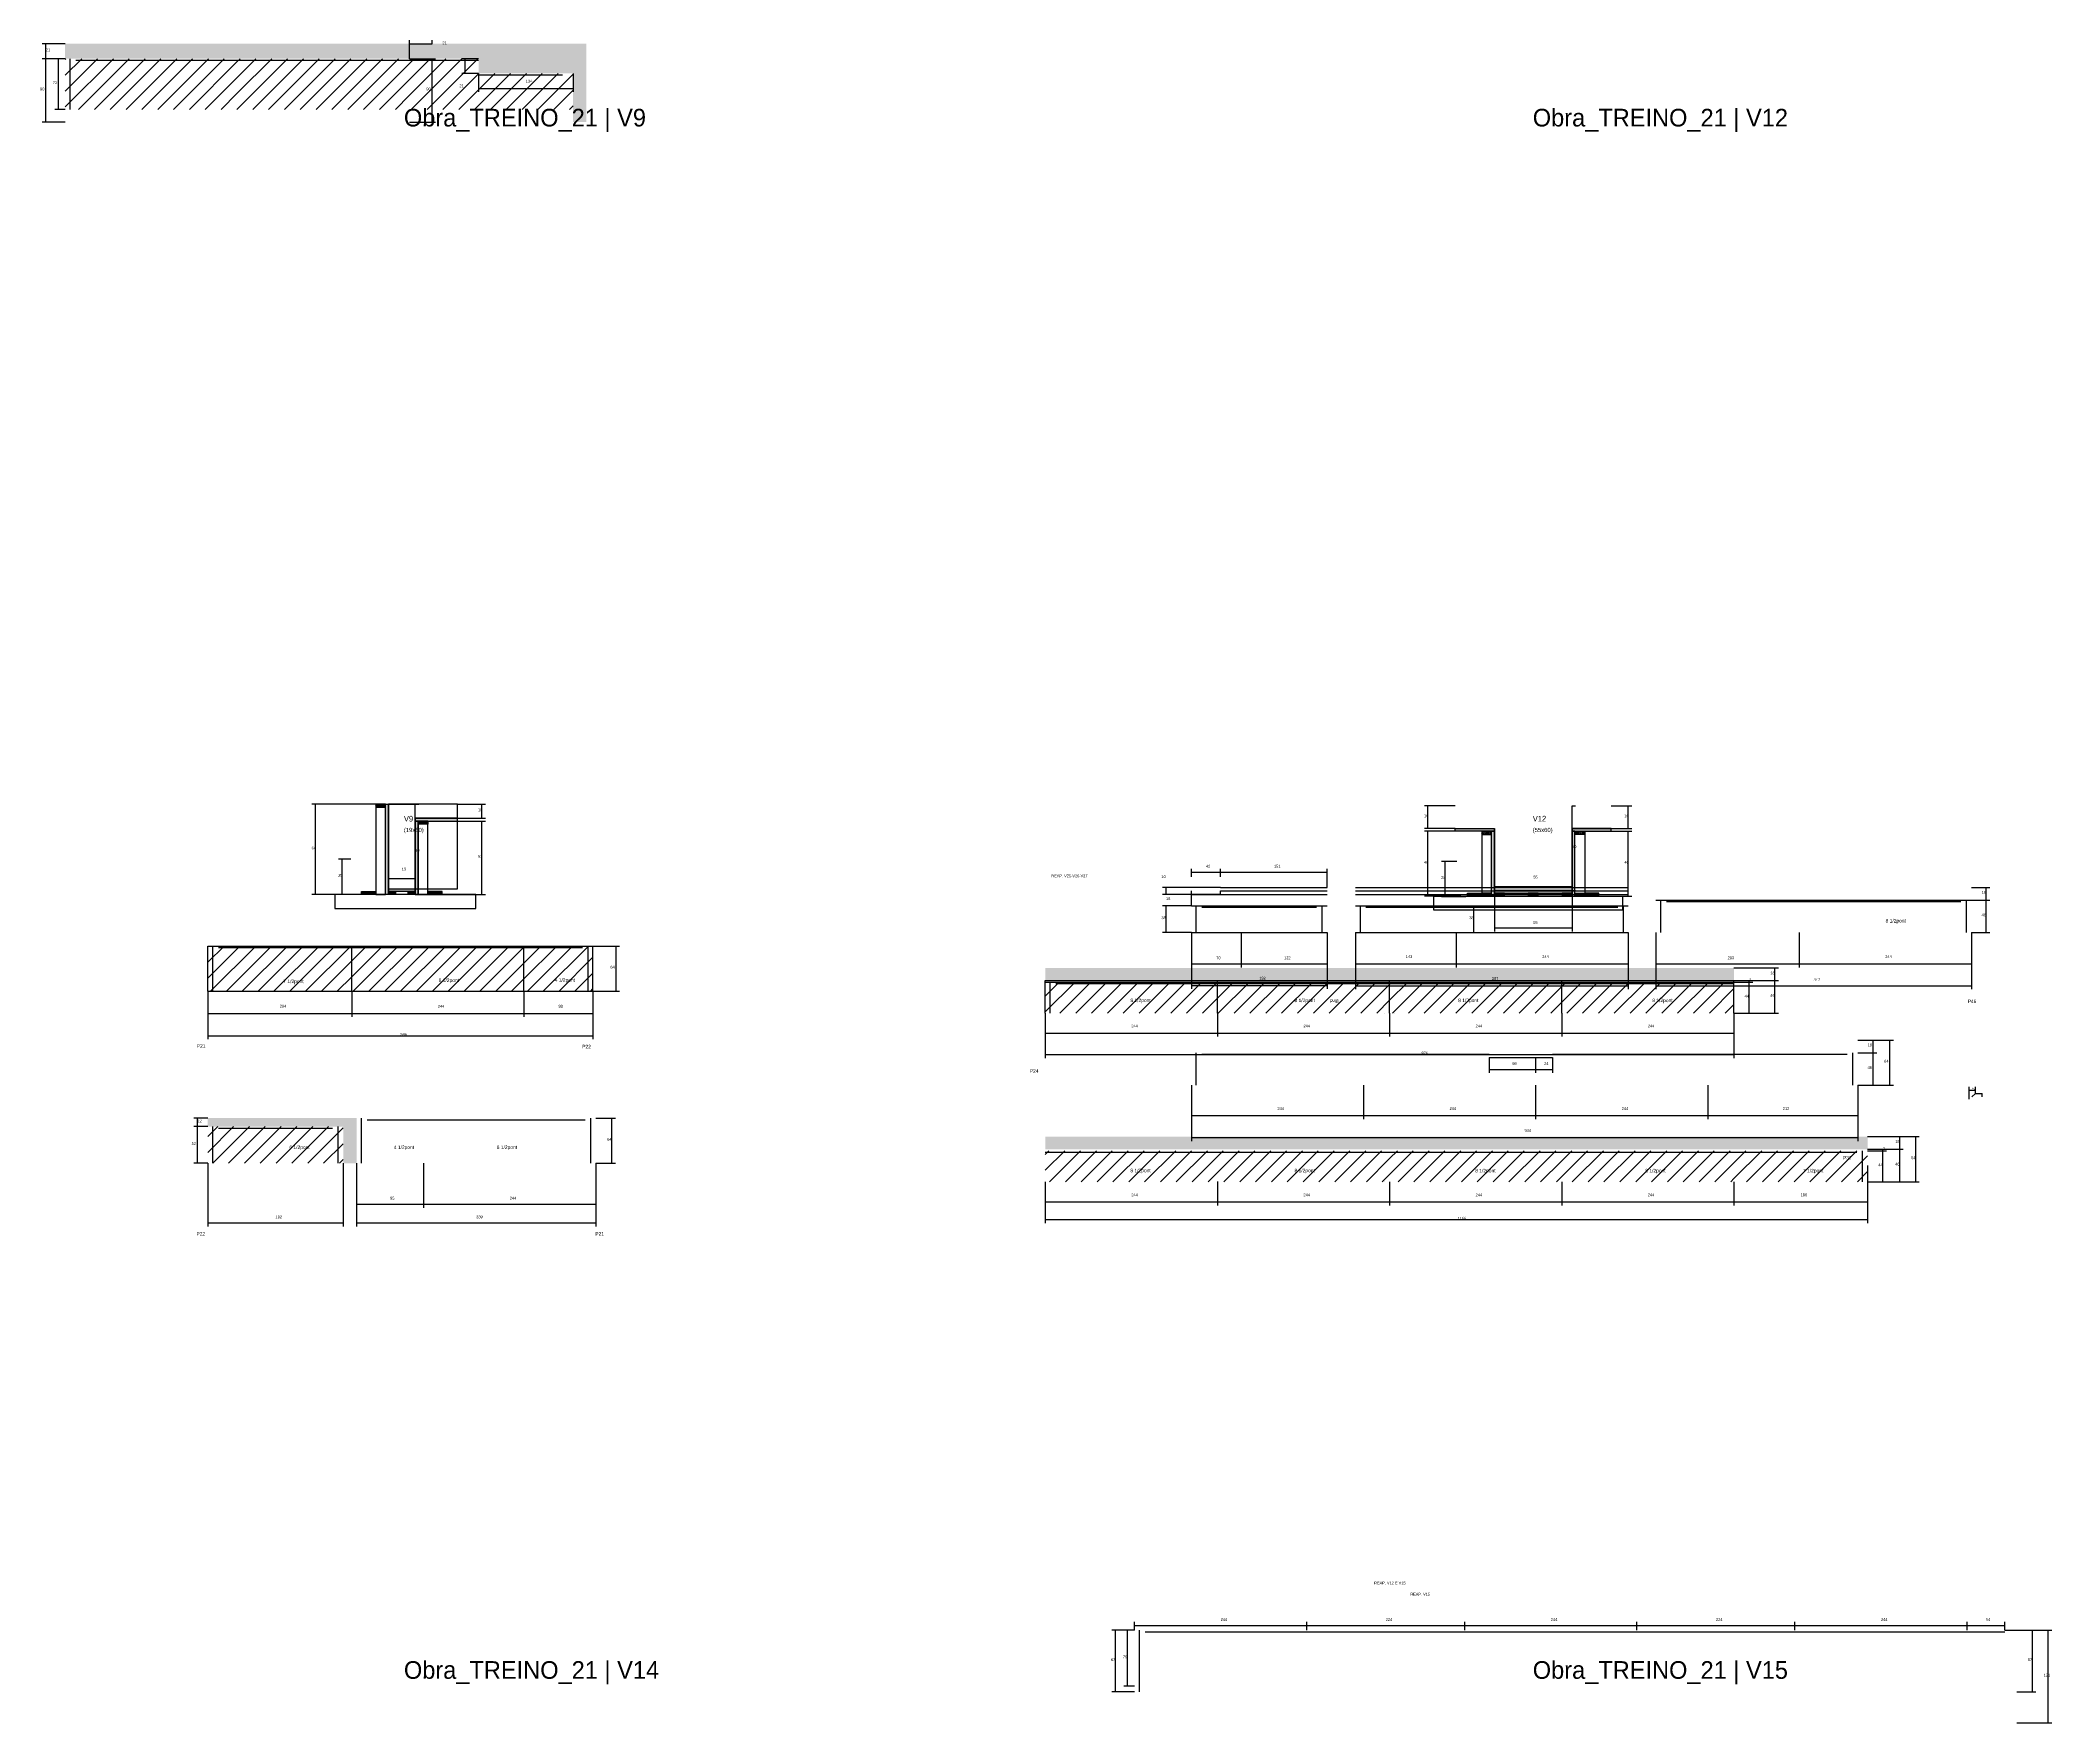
# Model space of a CAD drawing. Header units: metres. Extents: x -2848 to 22762, y -45195 to 1016.
# Drawn here: x 4285 to 7136, y -27672 to -25288 of the extents above; entities that cross this region are included whole.
import ezdxf

# ---------------------------------------------------------------- set-up
doc = ezdxf.new("R2010")
doc.units = ezdxf.units.M
for name, color, linetype in [('CONCRETO', 251, 'Continuous'), ('COTA', 4, 'Continuous'), ('Cota Seção (2x)', 4, 'Continuous'), ('Hachura', 253, 'Continuous'), ('LABEL_ID', 3, 'Continuous'), ('Madeira', 126, 'Continuous'), ('NOMENCLATURA', 7, 'Continuous'), ('Painéis', 200, 'Continuous'), ('PONTALETE', 2, 'Continuous'), ('SARR_2.2x7', 40, 'Continuous'), ('Texto Seção', 7, 'Continuous')]:
    doc.layers.add(name, color=color, linetype=linetype)

msp = doc.modelspace()

# ---------------------------------------------------------------- hatches: boundary and pattern name
at = {"layer": 'COTA'}
h = msp.add_hatch(dxfattribs=at)
h.set_pattern_fill('AR-CONC', scale=0.03)
h.paths.add_polyline_path([(5058.8, -25292.8), (4319.8, -25292.8), (4319.8, -25292.8), (4319.8, -25314), (4319.8, -25314), (4905.8, -25314), (4905.8, -25314), (4905.8, -25334.8), (4905.8, -25334.8), (5039.8, -25334.8), (5039.8, -25334.8), (5039.8, -25403.8), (5039.8, -25403.8), (5058.8, -25403.8), (5058.8, -25403.8), (5058.8, -25292.8)])
h = msp.add_hatch(dxfattribs=at)
h.set_pattern_fill('AR-CONC', scale=0.03)
h.paths.add_polyline_path([(6197, -26620.5), (6685, -26620.5), (6685, -26602.5), (5709, -26602.5), (5709, -26620.5)])
h = msp.add_hatch(dxfattribs=at)
h.set_pattern_fill('AR-CONC', scale=0.03)
h.paths.add_polyline_path([(4714, -26879.4), (4733, -26879.4), (4733, -26815.4), (4522, -26815.4), (4522, -26827.4), (4714, -26827.4)])
h = msp.add_hatch(dxfattribs=at)
h.set_pattern_fill('AR-CONC', scale=0.03)
h.paths.add_polyline_path([(6197, -26859.6), (6874.5, -26859.6), (6874.5, -26841.6), (5709, -26841.6), (5709, -26859.6)])
at = {"layer": 'Hachura'}
h = msp.add_hatch(dxfattribs=at)
h.set_pattern_fill('ANSI31', scale=5)
h.paths.add_polyline_path([(4563.8, -25385.8), (4563.8, -25314), (4319.8, -25314), (4319.8, -25385.8)])
h = msp.add_hatch(dxfattribs=at)
h.set_pattern_fill('ANSI31', scale=5)
h.paths.add_polyline_path([(4807.8, -25385.8), (4807.8, -25314), (4563.8, -25314), (4563.8, -25385.8)])
h = msp.add_hatch(dxfattribs=at)
h.set_pattern_fill('ANSI31', scale=5)
h.paths.add_polyline_path([(4905.8, -25385.8), (5039.8, -25385.8), (5039.8, -25334.8), (4905.8, -25334.8), (4905.8, -25314), (4807.8, -25314), (4807.8, -25385.8)])
h = msp.add_hatch(dxfattribs=at)
h.set_pattern_fill('ANSI31', scale=0.5)
h.paths.add_polyline_path([(4760, -26370.5), (4760, -26374.9), (4760, -26374.9), (4774, -26374.9), (4774, -26374.9), (4774, -26370.5), (4774, -26370.5), (4760, -26370.5)])
h = msp.add_hatch(color=8, dxfattribs=at)
h.dxf.hatch_style = 1
h.paths.add_polyline_path([(4774, -26370.5), (4778, -26370.5), (4778, -26370.5), (4778, -26498.5), (4778, -26498.5), (4774, -26498.5), (4774, -26498.5), (4774, -26370.5)])
h = msp.add_hatch(color=8, dxfattribs=at)
h.dxf.hatch_style = 1
h.paths.add_polyline_path([(4876, -26394.5), (4876, -26390.5), (4876, -26390.5), (4816, -26390.5), (4816, -26390.5), (4816, -26394.5), (4816, -26394.5), (4876, -26394.5)])
h = msp.add_hatch(color=8, dxfattribs=at)
h.dxf.hatch_style = 1
h.paths.add_polyline_path([(4820, -26394.5), (4816, -26394.5), (4816, -26394.5), (4816, -26498.5), (4816, -26498.5), (4820, -26498.5), (4820, -26498.5), (4820, -26394.5)])
h = msp.add_hatch(dxfattribs=at)
h.set_pattern_fill('ANSI31', scale=0.5)
h.paths.add_polyline_path([(4834, -26394.5), (4834, -26398.9), (4834, -26398.9), (4820, -26398.9), (4820, -26398.9), (4820, -26394.5), (4820, -26394.5), (4834, -26394.5)])
h = msp.add_hatch(color=8, dxfattribs=at)
h.dxf.hatch_style = 1
h.paths.add_polyline_path([(6290.1, -26408.9), (6290.1, -26404.9), (6290.1, -26404.9), (6345.7, -26404.9), (6345.7, -26404.9), (6345.7, -26408.9), (6345.7, -26408.9), (6290.1, -26408.9)])
h = msp.add_hatch(dxfattribs=at)
h.set_pattern_fill('ANSI31', scale=0.5)
h.paths.add_polyline_path([(6341.7, -26413.3), (6341.7, -26408.9), (6341.7, -26408.9), (6327.7, -26408.9), (6327.7, -26408.9), (6327.7, -26413.3), (6327.7, -26413.3), (6341.7, -26413.3)])
h = msp.add_hatch(color=8, dxfattribs=at)
h.dxf.hatch_style = 1
h.paths.add_polyline_path([(6341.7, -26404.9), (6345.7, -26404.9), (6345.7, -26404.9), (6345.7, -26500.9), (6345.7, -26500.9), (6341.7, -26500.9), (6341.7, -26500.9), (6341.7, -26404.9)])
h = msp.add_hatch(color=8, dxfattribs=at)
h.dxf.hatch_style = 1
h.paths.add_polyline_path([(6459.7, -26404.9), (6455.7, -26404.9), (6455.7, -26404.9), (6455.7, -26500.9), (6455.7, -26500.9), (6459.7, -26500.9), (6459.7, -26500.9), (6459.7, -26404.9)])
h = msp.add_hatch(color=8, dxfattribs=at)
h.dxf.hatch_style = 1
h.paths.add_polyline_path([(6511.3, -26408.9), (6511.3, -26404.9), (6511.3, -26404.9), (6455.7, -26404.9), (6455.7, -26404.9), (6455.7, -26408.9), (6455.7, -26408.9), (6511.3, -26408.9)])
h = msp.add_hatch(dxfattribs=at)
h.set_pattern_fill('ANSI31', scale=0.5)
h.paths.add_polyline_path([(6459.7, -26413.3), (6459.7, -26408.9), (6459.7, -26408.9), (6473.7, -26408.9), (6473.7, -26408.9), (6473.7, -26413.3), (6473.7, -26413.3), (6459.7, -26413.3)])
h = msp.add_hatch(dxfattribs=at)
h.set_pattern_fill('ANSI31', scale=0.5)
h.paths.add_polyline_path([(4740, -26498.5), (4740, -26494.1), (4740, -26494.1), (4760, -26494.1), (4760, -26494.1), (4760, -26498.5), (4760, -26498.5), (4740, -26498.5)])
h = msp.add_hatch(color=8, dxfattribs=at)
h.dxf.hatch_style = 1
h.paths.add_polyline_path([(4778, -26494.1), (4778, -26490.5), (4778, -26490.5), (4816, -26490.5), (4816, -26490.5), (4816, -26494.1), (4816, -26494.1), (4778, -26494.1)])
h = msp.add_hatch(dxfattribs=at)
h.set_pattern_fill('ANSI31', scale=0.5)
h.paths.add_polyline_path([(4778, -26498.5), (4778, -26494.1), (4778, -26494.1), (4788, -26494.1), (4788, -26494.1), (4788, -26498.5), (4788, -26498.5), (4778, -26498.5)])
h = msp.add_hatch(dxfattribs=at)
h.set_pattern_fill('ANSI31', scale=0.5)
h.paths.add_polyline_path([(4806, -26498.5), (4806, -26494.1), (4806, -26494.1), (4816, -26494.1), (4816, -26494.1), (4816, -26498.5), (4816, -26498.5), (4806, -26498.5)])
h = msp.add_hatch(dxfattribs=at)
h.set_pattern_fill('ANSI31', scale=0.5)
h.paths.add_polyline_path([(4854, -26498.5), (4854, -26494.1), (4854, -26494.1), (4834, -26494.1), (4834, -26494.1), (4834, -26498.5), (4834, -26498.5), (4854, -26498.5)])
h = msp.add_hatch(dxfattribs=at)
h.set_pattern_fill('ANSI31', scale=0.5)
h.paths.add_polyline_path([(6307.7, -26500.9), (6307.7, -26496.5), (6307.7, -26496.5), (6327.7, -26496.5), (6327.7, -26496.5), (6327.7, -26500.9), (6327.7, -26500.9), (6307.7, -26500.9)])
h = msp.add_hatch(dxfattribs=at)
h.set_pattern_fill('ANSI31', scale=0.5)
h.paths.add_polyline_path([(6341.7, -26500.9), (6341.7, -26496.5), (6341.7, -26496.5), (6327.7, -26496.5), (6327.7, -26496.5), (6327.7, -26500.9), (6327.7, -26500.9), (6341.7, -26500.9)])
h = msp.add_hatch(color=8, dxfattribs=at)
h.dxf.hatch_style = 1
h.paths.add_polyline_path([(6455.7, -26496.5), (6455.7, -26492.9), (6455.7, -26492.9), (6345.7, -26492.9), (6345.7, -26492.9), (6345.7, -26496.5), (6345.7, -26496.5), (6455.7, -26496.5)])
h = msp.add_hatch(dxfattribs=at)
h.set_pattern_fill('ANSI31', scale=0.5)
h.paths.add_polyline_path([(6359.7, -26500.9), (6359.7, -26496.5), (6359.7, -26496.5), (6345.7, -26496.5), (6345.7, -26496.5), (6345.7, -26500.9), (6345.7, -26500.9), (6359.7, -26500.9)])
h = msp.add_hatch(dxfattribs=at)
h.set_pattern_fill('ANSI31', scale=0.5)
h.paths.add_polyline_path([(6407.7, -26500.9), (6407.7, -26496.5), (6407.7, -26496.5), (6393.7, -26496.5), (6393.7, -26496.5), (6393.7, -26500.9), (6393.7, -26500.9), (6407.7, -26500.9)])
h = msp.add_hatch(dxfattribs=at)
h.set_pattern_fill('ANSI31', scale=0.5)
h.paths.add_polyline_path([(6455.7, -26500.9), (6455.7, -26496.5), (6455.7, -26496.5), (6441.7, -26496.5), (6441.7, -26496.5), (6441.7, -26500.9), (6441.7, -26500.9), (6455.7, -26500.9)])
h = msp.add_hatch(dxfattribs=at)
h.set_pattern_fill('ANSI31', scale=0.5)
h.paths.add_polyline_path([(6459.7, -26500.9), (6459.7, -26496.5), (6459.7, -26496.5), (6473.7, -26496.5), (6473.7, -26496.5), (6473.7, -26500.9), (6473.7, -26500.9), (6459.7, -26500.9)])
h = msp.add_hatch(dxfattribs=at)
h.set_pattern_fill('ANSI31', scale=0.5)
h.paths.add_polyline_path([(6493.7, -26500.9), (6493.7, -26496.5), (6493.7, -26496.5), (6473.7, -26496.5), (6473.7, -26496.5), (6473.7, -26500.9), (6473.7, -26500.9), (6493.7, -26500.9)])
h = msp.add_hatch(dxfattribs=at)
h.set_pattern_fill('ANSI31', scale=5)
h.paths.add_polyline_path([(4726, -26635.5), (4726, -26571.5), (4522, -26571.5), (4522, -26635.5)])
h = msp.add_hatch(dxfattribs=at)
h.set_pattern_fill('ANSI31', scale=5)
h.paths.add_polyline_path([(4970, -26635.5), (4970, -26571.5), (4726, -26571.5), (4726, -26635.5)])
h = msp.add_hatch(dxfattribs=at)
h.set_pattern_fill('ANSI31', scale=5)
h.paths.add_polyline_path([(4970, -26571.5), (4970, -26635.5), (5068, -26635.5), (5068, -26571.5)])
h = msp.add_hatch(dxfattribs=at)
h.set_pattern_fill('ANSI31', scale=5)
h.paths.add_polyline_path([(5953, -26666.5), (5953, -26622.5), (5709, -26622.5), (5709, -26666.5)])
h = msp.add_hatch(dxfattribs=at)
h.set_pattern_fill('ANSI31', scale=5)
h.paths.add_polyline_path([(6197, -26666.5), (6197, -26622.5), (5953, -26622.5), (5953, -26666.5)])
h = msp.add_hatch(dxfattribs=at)
h.set_pattern_fill('ANSI31', scale=5)
h.paths.add_polyline_path([(6441, -26666.5), (6441, -26622.5), (6197, -26622.5), (6197, -26666.5)])
h = msp.add_hatch(dxfattribs=at)
h.set_pattern_fill('ANSI31', scale=5)
h.paths.add_polyline_path([(6685, -26666.5), (6685, -26622.5), (6441, -26622.5), (6441, -26666.5)])
h = msp.add_hatch(dxfattribs=at)
h.set_pattern_fill('ANSI31', scale=5)
h.paths.add_polyline_path([(4714, -26827.4), (4522, -26827.4), (4522, -26879.4), (4714, -26879.4)])
h = msp.add_hatch(dxfattribs=at)
h.set_pattern_fill('ANSI31', scale=5)
h.paths.add_polyline_path([(5709, -26861.6), (5709, -26905.6), (5953, -26905.6), (5953, -26861.6)])
h = msp.add_hatch(dxfattribs=at)
h.set_pattern_fill('ANSI31', scale=5)
h.paths.add_polyline_path([(5953, -26861.6), (5953, -26905.6), (6197, -26905.6), (6197, -26861.6)])
h = msp.add_hatch(dxfattribs=at)
h.set_pattern_fill('ANSI31', scale=5)
h.paths.add_polyline_path([(6197, -26861.6), (6197, -26905.6), (6441, -26905.6), (6441, -26861.6)])
h = msp.add_hatch(dxfattribs=at)
h.set_pattern_fill('ANSI31', scale=5)
h.paths.add_polyline_path([(6441, -26861.6), (6441, -26905.6), (6685, -26905.6), (6685, -26861.6)])
h = msp.add_hatch(dxfattribs=at)
h.set_pattern_fill('ANSI31', scale=5)
h.paths.add_polyline_path([(6874.5, -26905.6), (6874.5, -26861.6), (6685, -26861.6), (6685, -26905.6)])

# ---------------------------------------------------------------- linework, layer by layer
at = {"layer": 'CONCRETO'}
for points in [[(4876, -26390.5), (4876, -26370.5), (4778, -26370.5), (4778, -26370.5), (4778, -26370.5), (4778, -26490.5), (4816, -26490.5), (4816, -26400.5), (4816, -26390.5)], [(4778, -26490.5), (4876, -26490.5), (4876, -26370.5), (4778, -26370.5)]]:
    msp.add_lwpolyline(points, close=True, dxfattribs=at)
at = {"layer": 'COTA'}
for p, q in [((4807.8, -25314), (4807.8, -25287.8)), ((4840, -25292.8), (4840, -25287.8)), ((4319.8, -25292.8), (4287.4, -25292.8)), ((4319.8, -25314), (4287.4, -25314)), ((4319.8, -25314), (4287.4, -25314)), ((4292.4, -25314), (4292.4, -25292.8)), ((4292.4, -25403.8), (4292.4, -25314)), ((4319.8, -25314), (4305.4, -25314)), ((4310.4, -25385.8), (4310.4, -25314)), ((4807.8, -25292.8), (4840, -25292.8)), ((4807.8, -25314), (4845, -25314)), ((4840, -25403.8), (4840, -25314)), ((4905.8, -25314), (4881.9, -25314)), ((4886.9, -25334.8), (4886.9, -25314)), ((4905.8, -25334.8), (4881.9, -25334.8)), ((4905.8, -25334.8), (4905.8, -25361.1)), ((5039.8, -25334.8), (5039.8, -25361.1)), ((4905.8, -25356.1), (5039.8, -25356.1)), ((4319.8, -25385.8), (4305.4, -25385.8)), ((4319.8, -25403.8), (4287.4, -25403.8)), ((4807.8, -25403.8), (4845, -25403.8)), ((4760, -26370.5), (4669.7, -26370.5)), ((4674.7, -26498.5), (4674.7, -26370.5)), ((4876, -26370.5), (4915.5, -26370.5)), ((4910.5, -26390.5), (4910.5, -26370.5)), ((4834, -26394.5), (4915.5, -26394.5)), ((4876, -26390.5), (4915.5, -26390.5)), ((4910.5, -26498.5), (4910.5, -26394.5)), ((6290.1, -26372.9), (6246.4, -26372.9)), ((6251.4, -26404.9), (6251.4, -26372.9)), ((6511.3, -26372.9), (6540.3, -26372.9)), ((6535.3, -26404.9), (6535.3, -26372.9)), ((6290.1, -26404.9), (6246.4, -26404.9)), ((6290.1, -26408.9), (6246.4, -26408.9)), ((6251.4, -26500.9), (6251.4, -26408.9)), ((6511.3, -26404.9), (6540.3, -26404.9)), ((6511.3, -26408.9), (6540.3, -26408.9)), ((6535.3, -26500.9), (6535.3, -26408.9)), ((4725, -26448.5), (4707.5, -26448.5)), ((4712.5, -26498.5), (4712.5, -26448.5)), ((6292.4, -26451.5), (6270.6, -26451.5)), ((6275.6, -26501.6), (6275.6, -26451.5)), ((5916.1, -26473.4), (5916.1, -26461.9)), ((5916.1, -26466.9), (5957.6, -26466.9)), ((5957.6, -26473.4), (5957.6, -26461.9)), ((5957.6, -26473.4), (5957.6, -26461.9)), ((5957.6, -26466.9), (6108.6, -26466.9)), ((6108.6, -26488.4), (6108.6, -26461.9)), ((4740, -26498.5), (4669.7, -26498.5)), ((4731.9, -26498.5), (4707.5, -26498.5)), ((4854, -26498.5), (4915.5, -26498.5)), ((5957.6, -26488.4), (5875.2, -26488.4)), ((5957.6, -26498.4), (5875.2, -26498.4)), ((5916.1, -26514.4), (5875.2, -26514.4)), ((5880.2, -26498.4), (5880.2, -26488.4)), ((5880.2, -26552.4), (5880.2, -26514.4)), ((5916.1, -26514.4), (5916.1, -26493.4)), ((5916.1, -26498.4), (5957.6, -26498.4)), ((5957.6, -26498.4), (5957.6, -26493.4)), ((6298.1, -26500.9), (6246.4, -26500.9)), ((6305.2, -26501.6), (6270.6, -26501.6)), ((6291.4, -26514.4), (6321.6, -26514.4)), ((6316.6, -26552.4), (6316.6, -26514.4)), ((6345.7, -26500.9), (6345.7, -26550.7)), ((6455.7, -26500.9), (6455.7, -26550.7)), ((6493.7, -26500.9), (6540.3, -26500.9)), ((7021.6, -26488.4), (7047.6, -26488.4)), ((7021.6, -26506.4), (7047.6, -26506.4)), ((7021.6, -26506.4), (7047.6, -26506.4)), ((7042.6, -26506.4), (7042.6, -26488.4)), ((7042.6, -26552.4), (7042.6, -26506.4)), ((5068, -26571.5), (5105.7, -26571.5)), ((5100.7, -26635.5), (5100.7, -26571.5)), ((5916.1, -26552.4), (5875.2, -26552.4)), ((5916.1, -26552.4), (5916.1, -26632.3)), ((5916.1, -26552.4), (5916.1, -26601.7)), ((5986.6, -26552.4), (5986.6, -26601.7)), ((5986.6, -26552.4), (5986.6, -26601.7)), ((6108.6, -26552.4), (6108.6, -26632.3)), ((6108.6, -26552.4), (6108.6, -26601.7)), ((6148.6, -26552.4), (6148.6, -26632.7)), ((6148.6, -26552.4), (6148.6, -26601.7)), ((6291.4, -26552.4), (6291.4, -26601.7)), ((6291.4, -26552.4), (6291.4, -26601.7)), ((6291.4, -26552.4), (6321.6, -26552.4)), ((6345.7, -26545.7), (6455.7, -26545.7)), ((6535.4, -26552.4), (6535.4, -26632.7)), ((6535.4, -26552.4), (6535.4, -26601.7)), ((6574.6, -26552.4), (6574.6, -26632.7)), ((6574.6, -26552.4), (6574.6, -26601.7)), ((6777.6, -26552.4), (6777.6, -26601.7)), ((6777.6, -26552.4), (6777.6, -26601.7)), ((7021.6, -26552.4), (7021.6, -26601.7)), ((7021.6, -26552.4), (7021.6, -26632.7)), ((7021.6, -26552.4), (7047.6, -26552.4)), ((5916.1, -26596.7), (5986.6, -26596.7)), ((5986.6, -26596.7), (6108.6, -26596.7)), ((6148.6, -26596.7), (6291.4, -26596.7)), ((6291.4, -26596.7), (6535.4, -26596.7)), ((6574.6, -26596.7), (6777.6, -26596.7)), ((6777.6, -26596.7), (7021.6, -26596.7)), ((5916.1, -26627.3), (6108.6, -26627.3)), ((6148.6, -26627.7), (6535.4, -26627.7)), ((6574.6, -26627.7), (7021.6, -26627.7)), ((6685, -26602.5), (6748.3, -26602.5)), ((6685, -26620.5), (6748.3, -26620.5)), ((6685, -26620.5), (6748.3, -26620.5)), ((6685, -26620.5), (6711.8, -26620.5)), ((6685, -26622.5), (6711.8, -26622.5)), ((6685, -26622.5), (6711.8, -26622.5)), ((6706.8, -26622.5), (6706.8, -26620.5)), ((6706.8, -26666.5), (6706.8, -26622.5)), ((6743.3, -26620.5), (6743.3, -26602.5)), ((6743.3, -26666.5), (6743.3, -26620.5)), ((4522, -26635.5), (4522, -26671.9)), ((4522, -26635.5), (4522, -26703.6)), ((4726, -26635.5), (4726, -26671.9)), ((4726, -26635.5), (4726, -26671.9)), ((4970, -26635.5), (4970, -26671.9)), ((4970, -26635.5), (4970, -26671.9)), ((5068, -26635.5), (5068, -26703.6)), ((5068, -26635.5), (5068, -26671.9)), ((5068, -26635.5), (5105.7, -26635.5)), ((4522, -26666.9), (4726, -26666.9)), ((4726, -26666.9), (4970, -26666.9)), ((4970, -26666.9), (5068, -26666.9)), ((5709, -26666.5), (5709, -26699.9)), ((5709, -26666.5), (5709, -26730.4)), ((5953, -26666.5), (5953, -26699.9)), ((5953, -26666.5), (5953, -26699.9)), ((6197, -26666.5), (6197, -26699.9)), ((6197, -26666.5), (6197, -26699.9)), ((6441, -26666.5), (6441, -26699.9)), ((6441, -26666.5), (6441, -26699.9)), ((6685, -26666.5), (6685, -26730.4)), ((6685, -26666.5), (6685, -26699.9)), ((6685, -26666.5), (6748.3, -26666.5)), ((6685, -26666.5), (6711.8, -26666.5)), ((4522, -26698.6), (5068, -26698.6)), ((5709, -26694.9), (5953, -26694.9)), ((5953, -26694.9), (6197, -26694.9)), ((6197, -26694.9), (6441, -26694.9)), ((6441, -26694.9), (6685, -26694.9)), ((6860.6, -26704.7), (6887.6, -26704.7)), ((6860.6, -26704.7), (6911.1, -26704.7)), ((6882.6, -26722.7), (6882.6, -26704.7)), ((6906.1, -26768.7), (6906.1, -26704.7)), ((5709, -26725.4), (6685, -26725.4)), ((6338.1, -26729.7), (6338.1, -26751.4)), ((6404.1, -26729.7), (6404.1, -26751.4)), ((6404.1, -26729.7), (6404.1, -26751.4)), ((6428.1, -26729.7), (6428.1, -26751.4)), ((6860.6, -26722.7), (6887.6, -26722.7)), ((6860.6, -26722.7), (6887.6, -26722.7)), ((6882.6, -26768.7), (6882.6, -26722.7)), ((5916.1, -26768.7), (5916.1, -26847.9)), ((6160.1, -26768.7), (6160.1, -26816.9)), ((6160.1, -26768.7), (6160.1, -26816.9)), ((6338.1, -26746.4), (6404.1, -26746.4)), ((6404.1, -26746.4), (6428.1, -26746.4)), ((6404.1, -26768.7), (6404.1, -26816.9)), ((6404.1, -26768.7), (6404.1, -26816.9)), ((6648.1, -26768.7), (6648.1, -26816.9)), ((6648.1, -26768.7), (6648.1, -26816.9)), ((6860.6, -26768.7), (6887.6, -26768.7)), ((6860.6, -26768.7), (6911.1, -26768.7)), ((6860.6, -26768.7), (6860.6, -26816.9)), ((6860.6, -26768.7), (6860.6, -26847.9)), ((5916.1, -26780.9), (5916.1, -26816.9)), ((4522, -26815.4), (4502.3, -26815.4)), ((4522, -26827.4), (4502.3, -26827.4)), ((4522, -26827.4), (4502.3, -26827.4)), ((4507.3, -26827.4), (4507.3, -26815.4)), ((4507.3, -26879.4), (4507.3, -26827.4)), ((5072, -26815.4), (5099.7, -26815.4)), ((5094.7, -26879.4), (5094.7, -26815.4)), ((5916.1, -26811.9), (6160.1, -26811.9)), ((6160.1, -26811.9), (6404.1, -26811.9)), ((6404.1, -26811.9), (6648.1, -26811.9)), ((6648.1, -26811.9), (6860.6, -26811.9)), ((5916.1, -26842.9), (6860.6, -26842.9)), ((6874.5, -26841.6), (6925.2, -26841.6)), ((6874.5, -26841.6), (6947.7, -26841.6)), ((6920.2, -26859.6), (6920.2, -26841.6)), ((6942.7, -26905.6), (6942.7, -26841.6)), ((4522, -26879.4), (4502.3, -26879.4)), ((4522, -26879.4), (4522, -26968.9)), ((4714, -26879.4), (4714, -26968.9)), ((4733, -26879.4), (4733, -26942.4)), ((4733, -26879.4), (4733, -26968.9)), ((4828, -26879.4), (4828, -26942.4)), ((4828, -26879.4), (4828, -26942.4)), ((5072, -26879.4), (5072, -26942.4)), ((5072, -26879.4), (5072, -26968.9)), ((5072, -26879.4), (5099.7, -26879.4)), ((6874.5, -26859.6), (6925.2, -26859.6)), ((6874.5, -26859.6), (6925.2, -26859.6)), ((6874.5, -26859.6), (6901.3, -26859.6)), ((6874.5, -26861.6), (6901.3, -26861.6)), ((6874.5, -26861.6), (6901.3, -26861.6)), ((6874.5, -26882.6), (6874.5, -26964.3)), ((6896.3, -26861.6), (6896.3, -26859.6)), ((6896.3, -26905.6), (6896.3, -26861.6)), ((6920.2, -26905.6), (6920.2, -26859.6)), ((5709, -26905.6), (5709, -26939.2)), ((5709, -26905.6), (5709, -26964.3)), ((5953, -26905.1), (5953, -26939.2)), ((5953, -26905.1), (5953, -26939.2)), ((6197, -26905.6), (6197, -26939.2)), ((6197, -26905.6), (6197, -26939.2)), ((6441, -26905.6), (6441, -26939.2)), ((6441, -26905.6), (6441, -26939.2)), ((6685, -26905.6), (6685, -26939.2)), ((6685, -26905.6), (6685, -26939.2)), ((6874.5, -26905.6), (6925.2, -26905.6)), ((6874.5, -26905.6), (6947.7, -26905.6)), ((6874.5, -26905.6), (6874.5, -26939.2)), ((6874.5, -26905.6), (6901.3, -26905.6)), ((4733, -26937.4), (4828, -26937.4)), ((4828, -26937.4), (5072, -26937.4)), ((5709, -26934.2), (5953, -26934.2)), ((5953, -26934.2), (6197, -26934.2)), ((6197, -26934.2), (6441, -26934.2)), ((6441, -26934.2), (6685, -26934.2)), ((6685, -26934.2), (6874.5, -26934.2)), ((4522, -26963.9), (4714, -26963.9)), ((4733, -26963.9), (5072, -26963.9)), ((5709, -26959.3), (6874.5, -26959.3)), ((5835.6, -27541.3), (5835.6, -27529.4)), ((5835.6, -27534.4), (6079.6, -27534.4)), ((6079.6, -27541.3), (6079.6, -27529.4)), ((6079.6, -27541.3), (6079.6, -27529.4)), ((6079.6, -27534.4), (6303.6, -27534.4)), ((6303.6, -27541.3), (6303.6, -27529.4)), ((6303.6, -27541.3), (6303.6, -27529.4)), ((6303.6, -27534.4), (6547.6, -27534.4)), ((6547.6, -27541.3), (6547.6, -27529.4)), ((6547.6, -27541.3), (6547.6, -27529.4)), ((6547.6, -27534.4), (6771.6, -27534.4)), ((6771.6, -27541.3), (6771.6, -27529.4)), ((6771.6, -27541.3), (6771.6, -27529.4)), ((6771.6, -27534.4), (7015.6, -27534.4)), ((7015.6, -27541.3), (7015.6, -27529.4)), ((7015.6, -27541.3), (7015.6, -27529.4)), ((7015.6, -27534.4), (7069.1, -27534.4)), ((7069.1, -27541.3), (7069.1, -27529.4)), ((5835.6, -27541.3), (5803.5, -27541.3)), ((5808.5, -27628.3), (5808.5, -27541.3)), ((5835.6, -27541.3), (5820.6, -27541.3)), ((5825.6, -27620.3), (5825.6, -27541.3)), ((7069.1, -27541.3), (7135.6, -27541.3)), ((7069.1, -27541.3), (7113.1, -27541.3)), ((7108.1, -27628.3), (7108.1, -27541.3)), ((7130.6, -27672.3), (7130.6, -27541.3)), ((5835.6, -27620.3), (5820.6, -27620.3)), ((5835.6, -27628.3), (5803.5, -27628.3)), ((7086.1, -27628.3), (7113.1, -27628.3)), ((7086.1, -27672.3), (7135.6, -27672.3))]:
    msp.add_line(p, q, dxfattribs=at)
at = {"layer": 'Cota Seção (2x)'}
for p, q in [((4778, -26370.5), (4821, -26370.5)), ((4816, -26490.5), (4816, -26370.5)), ((6455.7, -26492.9), (6455.7, -26372.9)), ((6455.7, -26372.9), (6460.7, -26372.9)), ((4778, -26490.5), (4778, -26470.9)), ((4778, -26475.9), (4816, -26475.9)), ((4816, -26490.5), (4816, -26470.9)), ((6345.7, -26492.9), (6345.7, -26482.2)), ((6455.7, -26492.9), (6455.7, -26482.2)), ((4778, -26490.5), (4821, -26490.5)), ((6345.7, -26487.2), (6455.7, -26487.2)), ((6455.7, -26492.9), (6460.7, -26492.9)), ((7018.3, -26788.6), (7018.3, -26771)), ((7027.5, -26780.6), (7027.5, -26771)), ((7018.3, -26776), (7027.5, -26776))]:
    msp.add_line(p, q, dxfattribs=at)
at = {"layer": 'Madeira'}
for points in [[(4760, -26370.5), (4760, -26374.9), (4774, -26374.9), (4774, -26370.5)], [(4760, -26498.5), (4774, -26498.5), (4774, -26370.5), (4760, -26370.5)], [(4834, -26394.5), (4834, -26398.9), (4820, -26398.9), (4820, -26394.5)], [(4834, -26394.5), (4820, -26394.5), (4820, -26498.5), (4834, -26498.5)], [(6341.7, -26413.3), (6341.7, -26408.9), (6327.7, -26408.9), (6327.7, -26413.3)], [(6341.7, -26408.9), (6327.7, -26408.9), (6327.7, -26500.9), (6341.7, -26500.9)], [(6459.7, -26413.3), (6459.7, -26408.9), (6473.7, -26408.9), (6473.7, -26413.3)], [(6459.7, -26408.9), (6473.7, -26408.9), (6473.7, -26500.9), (6459.7, -26500.9)], [(4702.2, -26518.5), (4901.8, -26518.5), (4901.8, -26498.5), (4702.2, -26498.5)], [(4740, -26498.5), (4740, -26494.1), (4760, -26494.1), (4760, -26498.5)], [(4778, -26498.5), (4778, -26494.1), (4788, -26494.1), (4788, -26498.5)], [(4806, -26498.5), (4806, -26494.1), (4816, -26494.1), (4816, -26498.5)], [(4854, -26498.5), (4854, -26494.1), (4834, -26494.1), (4834, -26498.5)], [(6527.1, -26520.9), (6260, -26520.9), (6260, -26500.9), (6527.1, -26500.9)], [(6307.7, -26500.9), (6307.7, -26496.5), (6327.7, -26496.5), (6327.7, -26500.9)], [(6341.7, -26500.9), (6341.7, -26496.5), (6327.7, -26496.5), (6327.7, -26500.9)], [(6359.7, -26500.9), (6359.7, -26496.5), (6345.7, -26496.5), (6345.7, -26500.9)], [(6407.7, -26500.9), (6407.7, -26496.5), (6393.7, -26496.5), (6393.7, -26500.9)], [(6455.7, -26500.9), (6455.7, -26496.5), (6441.7, -26496.5), (6441.7, -26500.9)], [(6459.7, -26500.9), (6459.7, -26496.5), (6473.7, -26496.5), (6473.7, -26500.9)], [(6493.7, -26500.9), (6493.7, -26496.5), (6473.7, -26496.5), (6473.7, -26500.9)]]:
    msp.add_lwpolyline(points, close=True, dxfattribs=at)
at = {"layer": 'Painéis'}
for p, q in [((4778, -26498.5), (4778, -26370.5)), ((4816, -26390.5), (4876, -26390.5)), ((4816, -26394.5), (4816, -26390.5)), ((4816, -26498.5), (4816, -26394.5)), ((4876, -26394.5), (4876, -26390.5)), ((6290.1, -26404.9), (6345.7, -26404.9)), ((6290.1, -26408.9), (6290.1, -26404.9)), ((6345.7, -26408.9), (6345.7, -26404.9)), ((6345.7, -26500.9), (6345.7, -26408.9)), ((6455.7, -26404.9), (6511.3, -26404.9)), ((6455.7, -26408.9), (6455.7, -26404.9)), ((6455.7, -26500.9), (6455.7, -26408.9)), ((6511.3, -26408.9), (6511.3, -26404.9)), ((4778, -26490.5), (4816, -26490.5)), ((4778, -26494.1), (4778, -26490.5)), ((4816, -26494.1), (4816, -26490.5)), ((5916.1, -26514.4), (5957.6, -26514.4)), ((5957.6, -26488.4), (6108.6, -26488.4)), ((5957.6, -26498.4), (6108.6, -26498.4)), ((5957.6, -26514.4), (6108.6, -26514.4)), ((6148.6, -26488.4), (6535.4, -26488.4)), ((6148.6, -26498.4), (6535.4, -26498.4)), ((6148.6, -26514.4), (6535.4, -26514.4)), ((6345.7, -26492.9), (6455.7, -26492.9)), ((6345.7, -26496.5), (6345.7, -26492.9)), ((6455.7, -26496.5), (6455.7, -26492.9)), ((6574.6, -26506.4), (7021.6, -26506.4)), ((6574.6, -26506.4), (6777.6, -26506.4)), ((4522, -26571.5), (4726, -26571.5)), ((4522, -26635.5), (4522, -26571.5)), ((4726, -26571.5), (5068, -26571.5)), ((4726, -26635.5), (4726, -26571.5)), ((4970, -26635.5), (4970, -26571.5)), ((5068, -26635.5), (5068, -26571.5)), ((5916.1, -26552.4), (6108.6, -26552.4)), ((6148.6, -26552.4), (6535.4, -26552.4)), ((5709, -26620.5), (6685, -26620.5)), ((5709, -26666.5), (5709, -26620.5)), ((5709, -26622.5), (6197, -26622.5)), ((5709, -26666.5), (5709, -26622.5)), ((5953, -26666.5), (5953, -26620.5)), ((6197, -26666.5), (6197, -26620.5)), ((6197, -26622.5), (6441, -26622.5)), ((6197, -26622.5), (6685, -26622.5)), ((6441, -26666.5), (6441, -26620.5)), ((6685, -26666.5), (6685, -26620.5)), ((4522, -26635.5), (4726, -26635.5)), ((4726, -26635.5), (5068, -26635.5))]:
    msp.add_line(p, q, dxfattribs=at)
for points in [[(4774, -26370.5), (4778, -26370.5), (4778, -26498.5), (4774, -26498.5)], [(4876, -26394.5), (4876, -26390.5), (4816, -26390.5), (4816, -26394.5)], [(4820, -26394.5), (4816, -26394.5), (4816, -26498.5), (4820, -26498.5)], [(6290.1, -26408.9), (6290.1, -26404.9), (6345.7, -26404.9), (6345.7, -26408.9)], [(6341.7, -26408.9), (6345.7, -26408.9), (6345.7, -26500.9), (6341.7, -26500.9)], [(6511.3, -26408.9), (6511.3, -26404.9), (6455.7, -26404.9), (6455.7, -26408.9)], [(6459.7, -26408.9), (6455.7, -26408.9), (6455.7, -26500.9), (6459.7, -26500.9)], [(4778, -26494.1), (4778, -26490.5), (4816, -26490.5), (4816, -26494.1)], [(6455.7, -26496.5), (6455.7, -26492.9), (6345.7, -26492.9), (6345.7, -26496.5)]]:
    msp.add_lwpolyline(points, close=True, dxfattribs=at)
at = {"layer": 'SARR_2.2x7'}
for p, q in [((4326.8, -25385.8), (4326.8, -25314)), ((4334.8, -25316.2), (4563.8, -25316.2)), ((4563.8, -25316.2), (4807.8, -25316.2)), ((4807.8, -25316.2), (4905.8, -25316.2)), ((4905.8, -25337), (5024.8, -25337)), ((5923.1, -26552.4), (5923.1, -26514.4)), ((5957.6, -26493.4), (6108.6, -26493.4)), ((6101.6, -26552.4), (6101.6, -26514.4)), ((6148.6, -26493.4), (6291.4, -26493.4)), ((6155.6, -26552.4), (6155.6, -26514.4)), ((6291.4, -26493.4), (6535.4, -26493.4)), ((6528.4, -26552.4), (6528.4, -26514.4)), ((6581.6, -26552.4), (6581.6, -26506.4)), ((6589.6, -26508.6), (6777.6, -26508.6)), ((6777.6, -26508.6), (7006.6, -26508.6)), ((7014.6, -26552.4), (7014.6, -26506.4)), ((5931.1, -26516.6), (5986.6, -26516.6)), ((5986.6, -26516.6), (6093.6, -26516.6)), ((6163.6, -26516.6), (6291.4, -26516.6)), ((6291.4, -26516.6), (6520.4, -26516.6)), ((4529, -26635.5), (4529, -26571.5)), ((5061, -26635.5), (5061, -26571.5)), ((4537, -26573.7), (4726, -26573.7)), ((4726, -26573.7), (4970, -26573.7)), ((4970, -26573.7), (5053, -26573.7)), ((5716, -26666.5), (5716, -26622.5)), ((5724, -26624.7), (5953, -26624.7)), ((5953, -26624.7), (6197, -26624.7)), ((6197, -26624.7), (6441, -26624.7)), ((6441, -26624.7), (6685, -26624.7)), ((5716, -26666.5), (5716, -26666.5)), ((6190, -26666.5), (6190, -26666.5)), ((6204, -26666.5), (6204, -26666.5)), ((5923.1, -26768.7), (5923.1, -26722.7)), ((5931.1, -26724.9), (6160.1, -26724.9)), ((6160.1, -26724.9), (6338.1, -26724.9)), ((6338.1, -26729.7), (6404.1, -26729.7)), ((6404.1, -26729.7), (6428.1, -26729.7)), ((6428.1, -26724.9), (6648.1, -26724.9)), ((6648.1, -26724.9), (6845.6, -26724.9)), ((6853.6, -26768.7), (6853.6, -26722.7)), ((7022.5, -26785), (7027.5, -26780.6)), ((7027.5, -26780.6), (7037.1, -26780.6)), ((7037.1, -26785), (7037.1, -26780.6)), ((4529, -26879.4), (4529, -26827.4)), ((4707, -26879.4), (4707, -26827.4)), ((4740, -26879.4), (4740, -26815.4)), ((4748, -26817.6), (4828, -26817.6)), ((4828, -26817.6), (5057, -26817.6)), ((5065, -26879.4), (5065, -26815.4)), ((4537, -26829.6), (4699, -26829.6)), ((5709, -26863.8), (5953, -26863.8)), ((5953, -26863.8), (6197, -26863.8)), ((6197, -26863.8), (6441, -26863.8)), ((6441, -26863.8), (6685, -26863.8)), ((6685, -26863.8), (6859.5, -26863.8)), ((6867.5, -26905.6), (6867.5, -26861.6)), ((5716, -26905.6), (5716, -26905.6)), ((6190, -26905.6), (6190, -26905.6)), ((5842.6, -27628.3), (5842.6, -27541.3)), ((5850.6, -27543.5), (6079.6, -27543.5)), ((6079.6, -27543.5), (6303.6, -27543.5)), ((6303.6, -27543.5), (6547.6, -27543.5)), ((6547.6, -27543.5), (6771.6, -27543.5)), ((6771.6, -27543.5), (7015.6, -27543.5)), ((7015.6, -27543.5), (7069.1, -27543.5))]:
    msp.add_line(p, q, dxfattribs=at)

# ---------------------------------------------------------------- texts
at = {"layer": 'COTA'}
for s, p in [('21', (4292.4, -25303.4)), ('21', (4854.6, -25293.6)), ('134', (4972.8, -25347.9)), ('90', (4284.3, -25358.9)), ('72', (4302.4, -25349.9)), ('90', (4831.9, -25358.9)), ('21', (4878.8, -25354.4)), ('10', (4905, -26380.5)), ('16', (6245.9, -26388.9)), ('16', (6529.8, -26388.9)), ('64', (4669.2, -26434.5)), ('52', (4905, -26446.5)), ('42', (5936.8, -26460.4)), ('151', (6033.1, -26460.4)), ('46', (6245.9, -26454.9)), ('46', (6529.8, -26454.9)), ('25', (4707, -26473.5)), ('10', (5873.7, -26475.2)), ('25', (6270.1, -26476.5)), ('16', (5880.2, -26506.4)), ('18', (7036.1, -26497.4)), ('38', (5873.7, -26533.4)), ('38', (6310.1, -26533.4)), ('55', (6400.7, -26540.2)), ('46', (7036.1, -26529.4)), ('64', (5092.6, -26603.5)), ('70', (5951.3, -26590.2)), ('122', (6047.6, -26590.2)), ('143', (6220, -26588.6)), ('244', (6413.4, -26588.6)), ('203', (6676.1, -26590.2)), ('244', (6899.6, -26588.6)), ('192', (6012.3, -26619.1)), ('387', (6342, -26619.5)), ('2', (6706.8, -26621.5)), ('18', (6736.8, -26611.5)), ('447', (6798.1, -26621.2)), ('204', (4624, -26658.8)), ('244', (4848, -26658.9)), ('98', (5019, -26658.8)), ('44', (6700.3, -26644.5)), ('46', (6736.8, -26643.5)), ('244', (5831, -26686.8)), ('244', (6075, -26686.8)), ('244', (6319, -26686.8)), ('244', (6563, -26686.8)), ('546', (4795, -26698.6)), ('18', (6874.5, -26713.7)), ('976', (6242.2, -26725.4)), ('66', (6371.1, -26739.9)), ('24', (6416.1, -26739.9)), ('46', (6874.5, -26745.7)), ('64', (6898, -26736.7)), ('244', (6038.1, -26803.8)), ('244', (6282.1, -26803.8)), ('244', (6526.1, -26803.8)), ('212', (6754.3, -26803.8)), ('12', (4507.3, -26821.4)), ('52', (4499.1, -26853.4)), ('64', (5088.2, -26847.4)), ('944', (6388.3, -26834.8)), ('2', (6896.3, -26860.6)), ('18', (6913.7, -26850.6)), ('44', (6889.8, -26883.6)), ('46', (6913.7, -26882.6)), ('64', (6936.2, -26873.6)), ('95', (4780.5, -26930.9)), ('244', (4950, -26930.9)), ('244', (5831, -26926.2)), ('244', (6075, -26926.2)), ('244', (6319, -26926.2)), ('244', (6563, -26926.2)), ('190', (6779.7, -26926.1)), ('192', (4618, -26957.4)), ('339', (4902.5, -26957.4)), ('1166', (6293.5, -26959.3)), ('244', (5957.6, -27527.9)), ('224', (6191.6, -27527.9)), ('244', (6425.6, -27527.9)), ('224', (6659.6, -27527.9)), ('244', (6893.6, -27527.9)), ('54', (7042.3, -27527.9)), ('87', (5802, -27584.8)), ('79', (5819.1, -27580.8)), ('87', (7101.6, -27584.8)), ('131', (7124.1, -27606.8))]:
    msp.add_text(s, height=4, dxfattribs=at).set_placement(p)
at = {"layer": 'Cota Seção (2x)'}
for s, p in [('60', (6455.7, -26432.7)), ('60', (4816, -26438)), ('19', (4797, -26464.4)), ('55', (6400.7, -26475.7)), ('5', (7022.9, -26776))]:
    msp.add_text(s, height=4, dxfattribs=at).set_placement(p)
at = {"layer": 'LABEL_ID'}
for s, p in [('Obra_TREINO_21 | V9', (4800, -25410)), ('Obra_TREINO_21 | V12', (6400, -25410)), ('Obra_TREINO_21 | V14', (4800, -27610)), ('Obra_TREINO_21 | V15', (6400, -27610))]:
    msp.add_text(s, height=25, dxfattribs=at).set_placement(p)
at = {"layer": 'NOMENCLATURA'}
for s, p in [('8 1/2pont', (6900.1, -26538.2)), ('7 1/2pont', (4629.1, -26624.1)), ('8 1/2pont', (4849.3, -26622.5)), ('4 1/2pont', (5013.7, -26622.2)), ('8 1/2pont', (5829.7, -26651)), ('8 1/2pont', (6062.3, -26651)), ('P48', (6112.5, -26652.1)), ('8 1/2pont', (6294.2, -26651)), ('8 1/2pont', (6569.4, -26651)), ('P46', (7016.4, -26652.4)), ('P21', (4506.5, -26715.7)), ('P22', (5052.8, -26716.5)), ('P24', (5687.1, -26751.2)), ('6 1/2pont', (4637.7, -26859.2)), ('4 1/2pont', (4785.7, -26859.2)), ('8 1/2pont', (4931.6, -26859.2)), ('P37', (6839.6, -26874.2)), ('8 1/2pont', (5829.7, -26892.1)), ('8 1/2pont', (6062.3, -26892.1)), ('8 1/2pont', (6318.5, -26892.3)), ('8 1/2pont', (6559.5, -26892.3)), ('7 1/2pont', (6783, -26892.3)), ('P22', (4506, -26981.9)), ('P21', (5071.4, -26981.9))]:
    msp.add_text(s, height=5, dxfattribs=at).set_placement(p)
at = {"layer": 'PONTALETE'}
for s, p in [('REAP. V25-V26-V27', (5717.7, -26474.1)), ('REAP. V12 E V15', (6175.2, -27476.2)), ('REAP. V15', (6226.5, -27492.1))]:
    msp.add_text(s, height=4, dxfattribs=at).set_placement(p)
at = {"layer": 'Texto Seção'}
for s, height, p in [('V9', 8, (4800, -26395)), ('V12', 8, (6400, -26395)), ('(19x60)', 6, (4800, -26410)), ('(55x60)', 6, (6400, -26410))]:
    msp.add_text(s, height=height, dxfattribs=at).set_placement(p)

doc.saveas('drawing.dxf')
